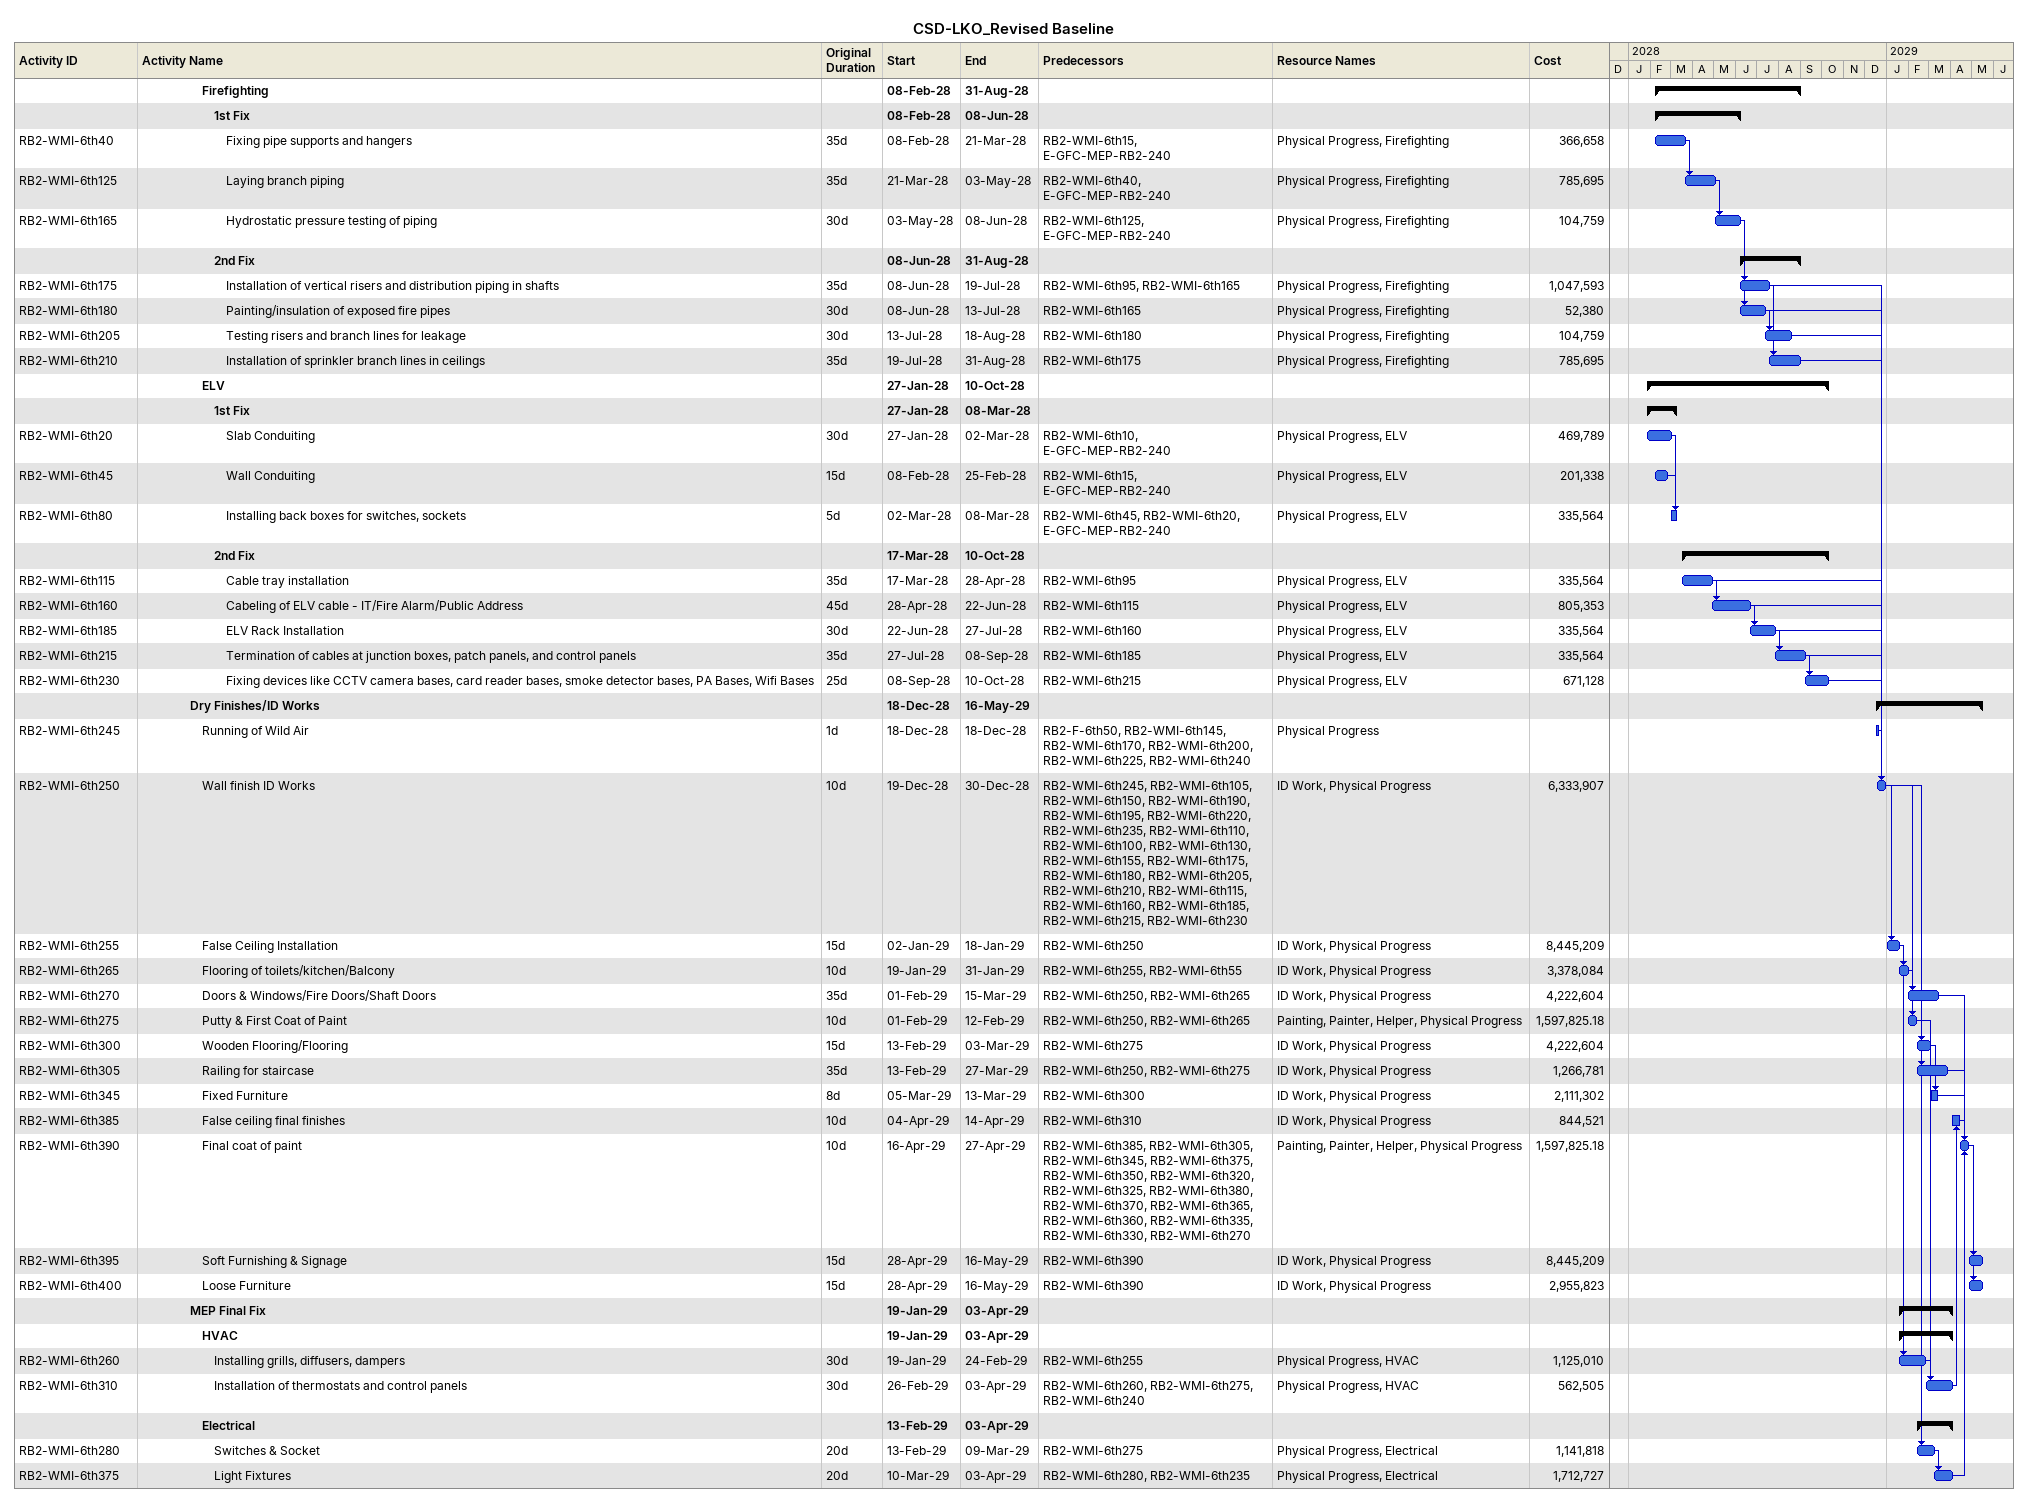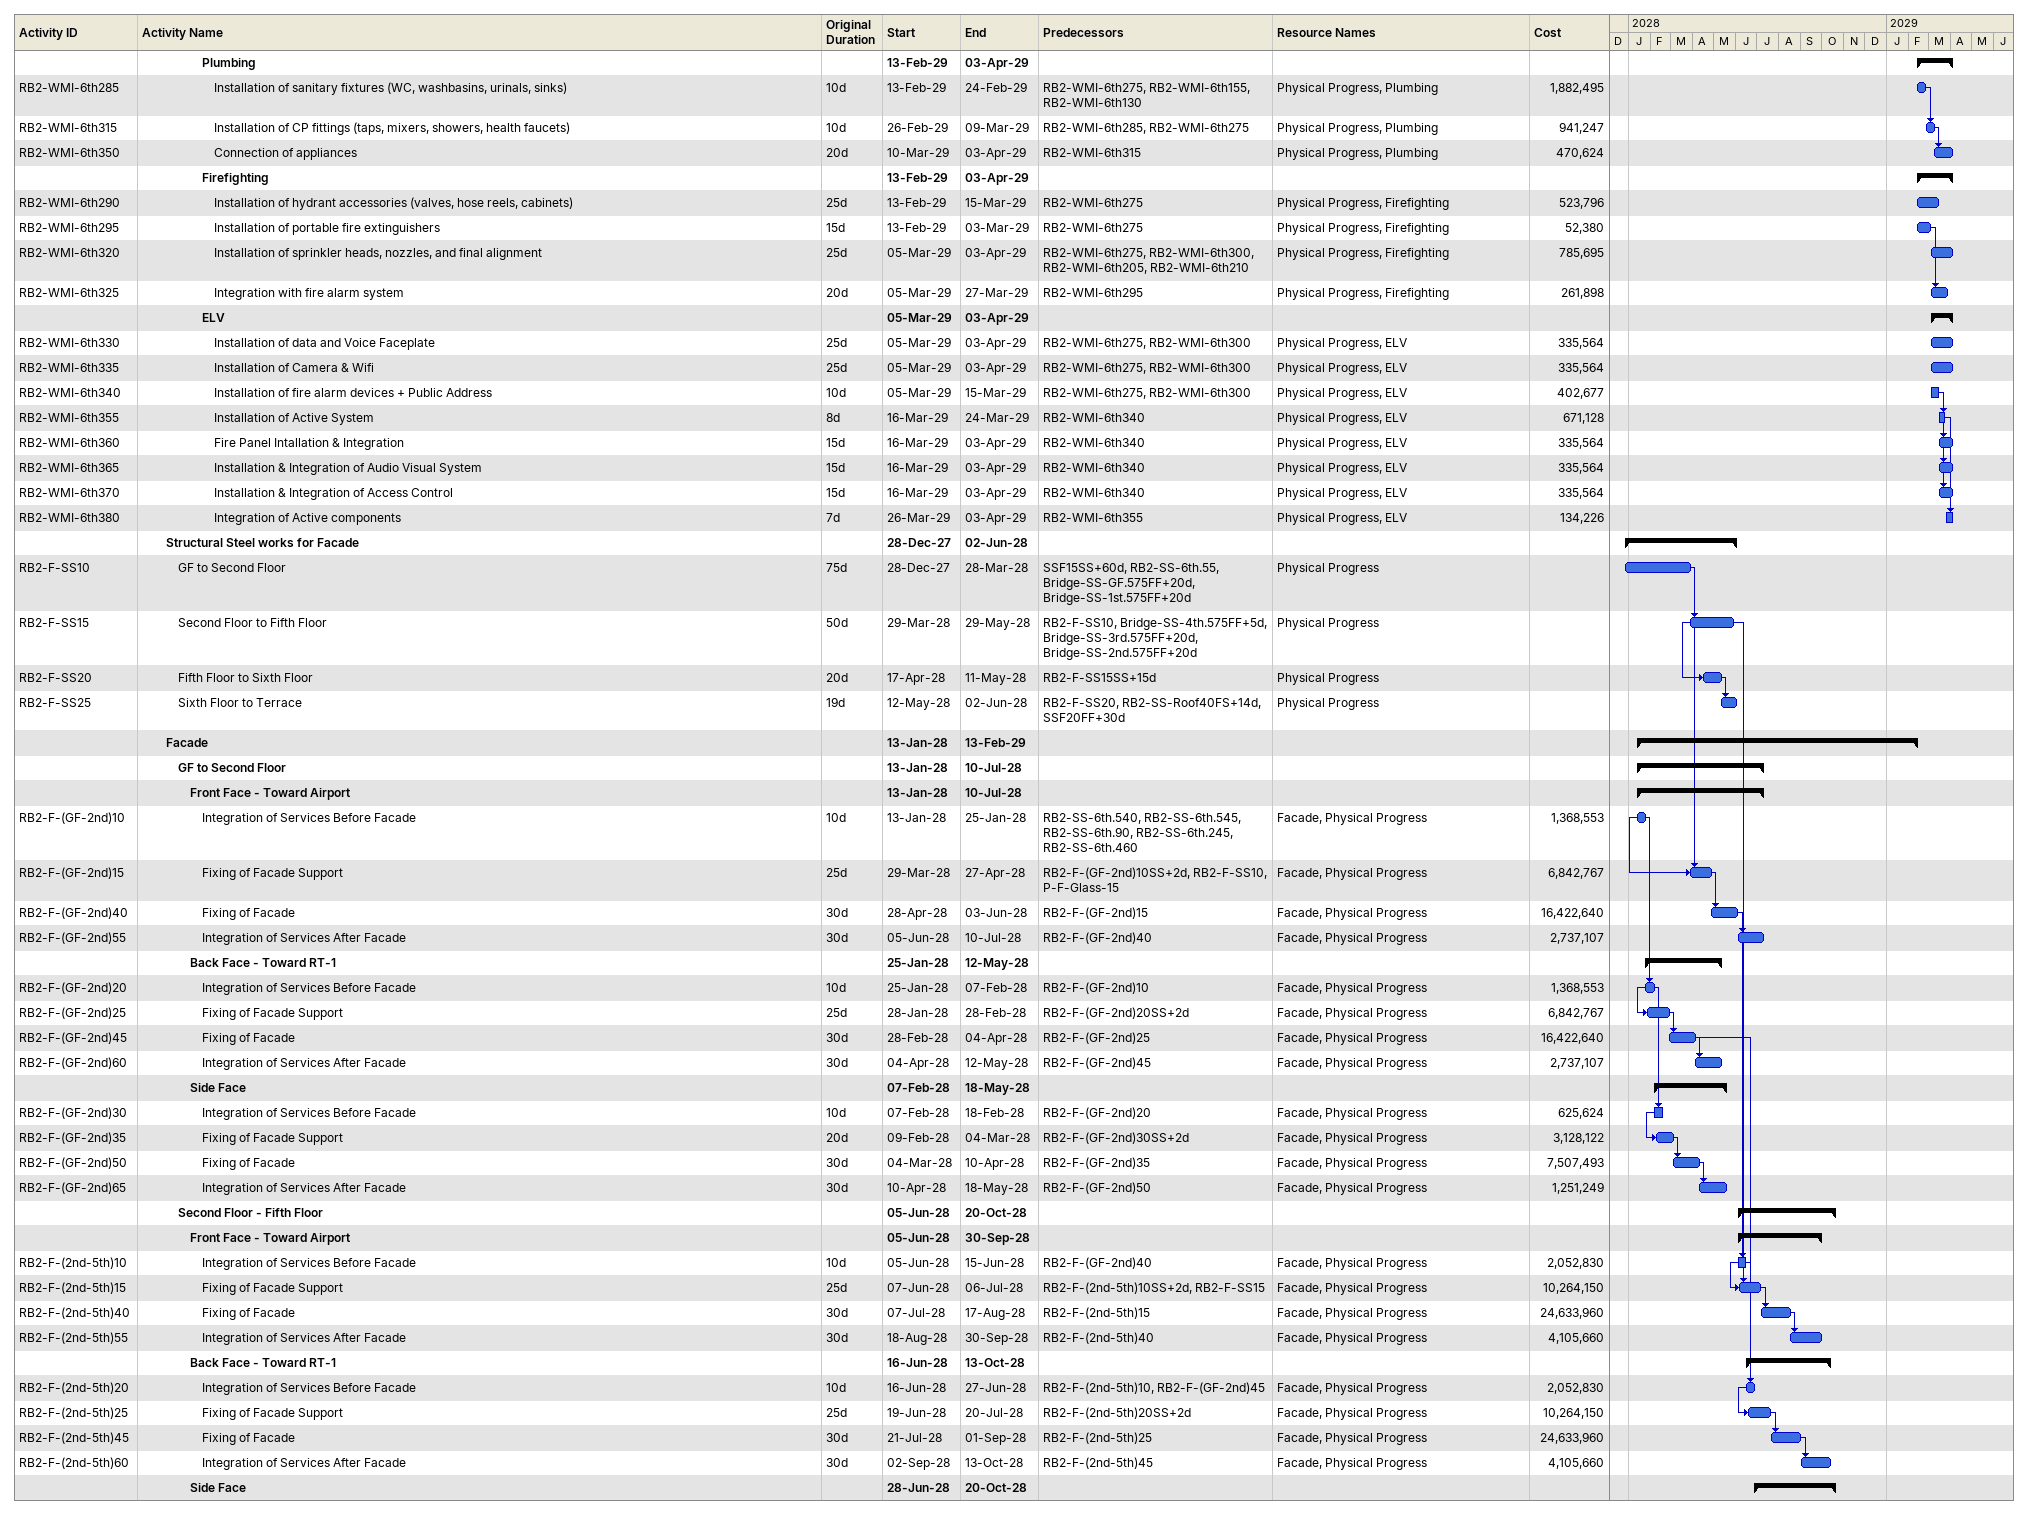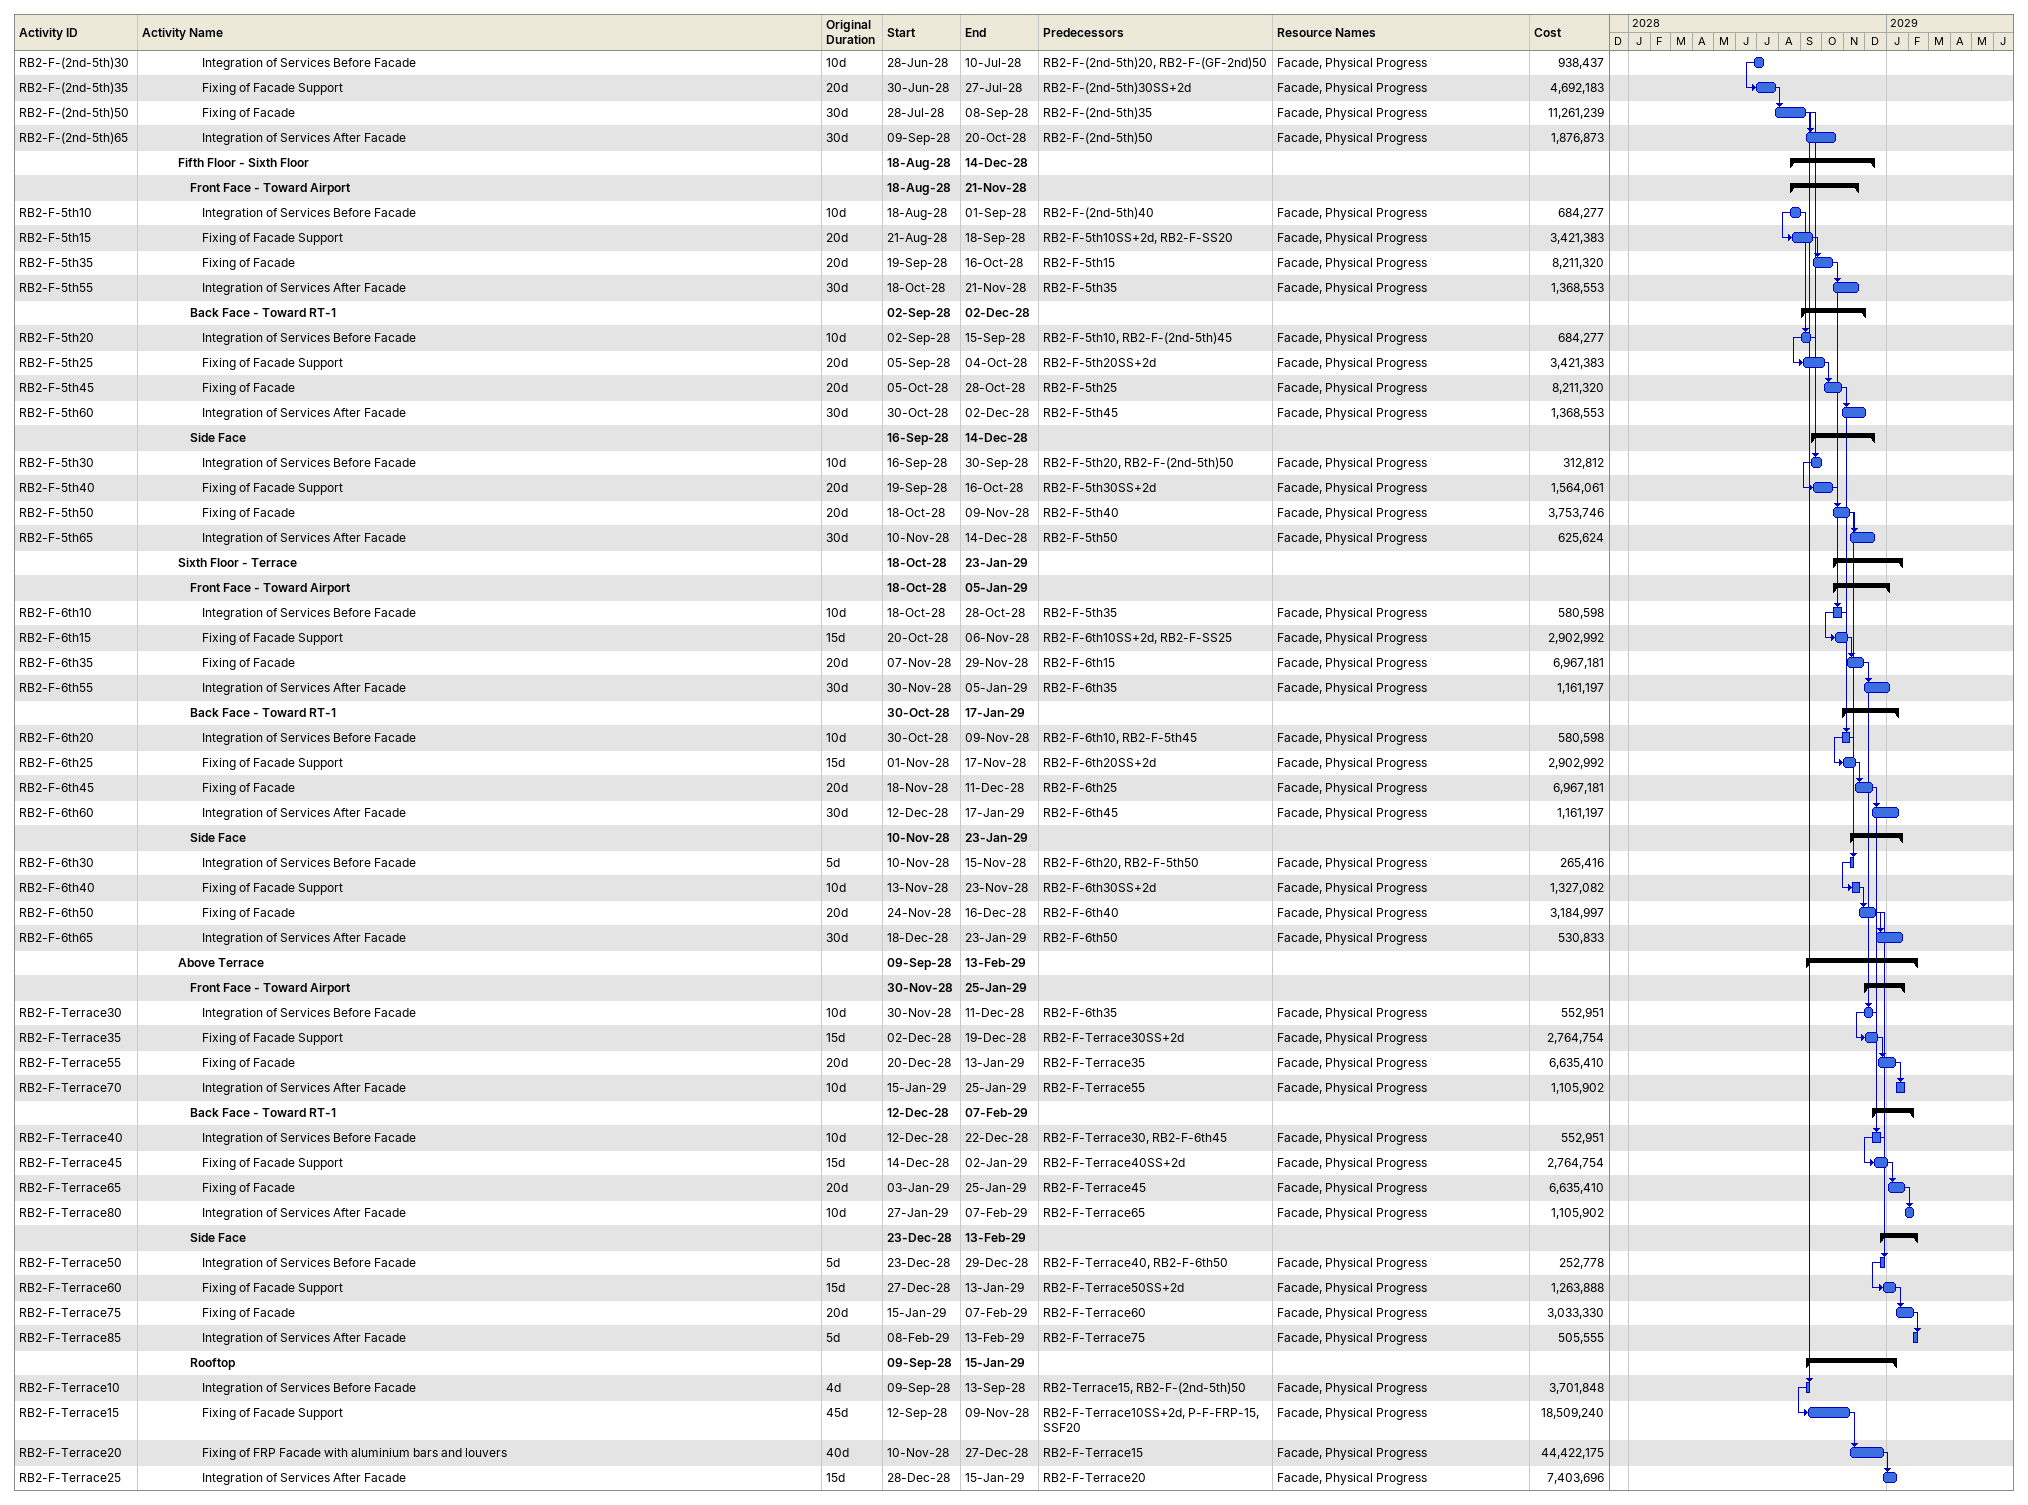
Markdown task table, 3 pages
CSD-LKO_Revised Baseline

| ID | Level | Task | Original duration | Start | Finish | Predecessors | Resources | Cost |
|---|---|---|---|---|---|---|---|---|
|  | 6 | **Firefighting** |  | 2028-02-08 | 2028-08-31 |  |  |  |
|  | 7 | **1st Fix** |  | 2028-02-08 | 2028-06-08 |  |  |  |
| RB2-WMI-6th40 | 8 | Fixing pipe supports and hangers | 35d | 2028-02-08 | 2028-03-21 | RB2-WMI-6th15, E-GFC-MEP-RB2-240 | Physical Progress, Firefighting | 366658 |
| RB2-WMI-6th125 | 8 | Laying branch piping | 35d | 2028-03-21 | 2028-05-03 | RB2-WMI-6th40, E-GFC-MEP-RB2-240 | Physical Progress, Firefighting | 785695 |
| RB2-WMI-6th165 | 8 | Hydrostatic pressure testing of piping | 30d | 2028-05-03 | 2028-06-08 | RB2-WMI-6th125, E-GFC-MEP-RB2-240 | Physical Progress, Firefighting | 104759 |
|  | 7 | **2nd Fix** |  | 2028-06-08 | 2028-08-31 |  |  |  |
| RB2-WMI-6th175 | 8 | Installation of vertical risers and distribution piping in shafts | 35d | 2028-06-08 | 2028-07-19 | RB2-WMI-6th95, RB2-WMI-6th165 | Physical Progress, Firefighting | 1047593 |
| RB2-WMI-6th180 | 8 | Painting/insulation of exposed fire pipes | 30d | 2028-06-08 | 2028-07-13 | RB2-WMI-6th165 | Physical Progress, Firefighting | 52380 |
| RB2-WMI-6th205 | 8 | Testing risers and branch lines for leakage | 30d | 2028-07-13 | 2028-08-18 | RB2-WMI-6th180 | Physical Progress, Firefighting | 104759 |
| RB2-WMI-6th210 | 8 | Installation of sprinkler branch lines in ceilings | 35d | 2028-07-19 | 2028-08-31 | RB2-WMI-6th175 | Physical Progress, Firefighting | 785695 |
|  | 6 | **ELV** |  | 2028-01-27 | 2028-10-10 |  |  |  |
|  | 7 | **1st Fix** |  | 2028-01-27 | 2028-03-08 |  |  |  |
| RB2-WMI-6th20 | 8 | Slab Conduiting | 30d | 2028-01-27 | 2028-03-02 | RB2-WMI-6th10, E-GFC-MEP-RB2-240 | Physical Progress, ELV | 469789 |
| RB2-WMI-6th45 | 8 | Wall Conduiting | 15d | 2028-02-08 | 2028-02-25 | RB2-WMI-6th15, E-GFC-MEP-RB2-240 | Physical Progress, ELV | 201338 |
| RB2-WMI-6th80 | 8 | Installing back boxes for switches, sockets | 5d | 2028-03-02 | 2028-03-08 | RB2-WMI-6th45, RB2-WMI-6th20, E-GFC-MEP-RB2-240 | Physical Progress, ELV | 335564 |
|  | 7 | **2nd Fix** |  | 2028-03-17 | 2028-10-10 |  |  |  |
| RB2-WMI-6th115 | 8 | Cable tray installation | 35d | 2028-03-17 | 2028-04-28 | RB2-WMI-6th95 | Physical Progress, ELV | 335564 |
| RB2-WMI-6th160 | 8 | Cabeling of ELV cable - IT/Fire Alarm/Public Address | 45d | 2028-04-28 | 2028-06-22 | RB2-WMI-6th115 | Physical Progress, ELV | 805353 |
| RB2-WMI-6th185 | 8 | ELV Rack Installation | 30d | 2028-06-22 | 2028-07-27 | RB2-WMI-6th160 | Physical Progress, ELV | 335564 |
| RB2-WMI-6th215 | 8 | Termination of cables at junction boxes, patch panels, and control panels | 35d | 2028-07-27 | 2028-09-08 | RB2-WMI-6th185 | Physical Progress, ELV | 335564 |
| RB2-WMI-6th230 | 8 | Fixing devices like CCTV camera bases, card reader bases, smoke detector bases, PA Bases, Wifi Bases | 25d | 2028-09-08 | 2028-10-10 | RB2-WMI-6th215 | Physical Progress, ELV | 671128 |
|  | 5 | **Dry Finishes/ID Works** |  | 2028-12-18 | 2029-05-16 |  |  |  |
| RB2-WMI-6th245 | 6 | Running of Wild Air | 1d | 2028-12-18 | 2028-12-18 | RB2-F-6th50, RB2-WMI-6th145, RB2-WMI-6th170, RB2-WMI-6th200, RB2-WMI-6th225, RB2-WMI-6th240 | Physical Progress |  |
| RB2-WMI-6th250 | 6 | Wall finish ID Works | 10d | 2028-12-19 | 2028-12-30 | RB2-WMI-6th245, RB2-WMI-6th105, RB2-WMI-6th150, RB2-WMI-6th190, RB2-WMI-6th195, RB2-WMI-6th220, RB2-WMI-6th235, RB2-WMI-6th110, RB2-WMI-6th100, RB2-WMI-6th130, RB2-WMI-6th155, RB2-WMI-6th175, RB2-WMI-6th180, RB2-WMI-6th205, RB2-WMI-6th210, RB2-WMI-6th115, RB2-WMI-6th160, RB2-WMI-6th185, RB2-WMI-6th215, RB2-WMI-6th230 | ID Work, Physical Progress | 6333907 |
| RB2-WMI-6th255 | 6 | False Ceiling Installation | 15d | 2029-01-02 | 2029-01-18 | RB2-WMI-6th250 | ID Work, Physical Progress | 8445209 |
| RB2-WMI-6th265 | 6 | Flooring of toilets/kitchen/Balcony | 10d | 2029-01-19 | 2029-01-31 | RB2-WMI-6th255, RB2-WMI-6th55 | ID Work, Physical Progress | 3378084 |
| RB2-WMI-6th270 | 6 | Doors & Windows/Fire Doors/Shaft Doors | 35d | 2029-02-01 | 2029-03-15 | RB2-WMI-6th250, RB2-WMI-6th265 | ID Work, Physical Progress | 4222604 |
| RB2-WMI-6th275 | 6 | Putty & First Coat of Paint | 10d | 2029-02-01 | 2029-02-12 | RB2-WMI-6th250, RB2-WMI-6th265 | Painting, Painter, Helper, Physical Progress | 1597825.18 |
| RB2-WMI-6th300 | 6 | Wooden Flooring/Flooring | 15d | 2029-02-13 | 2029-03-03 | RB2-WMI-6th275 | ID Work, Physical Progress | 4222604 |
| RB2-WMI-6th305 | 6 | Railing for staircase | 35d | 2029-02-13 | 2029-03-27 | RB2-WMI-6th250, RB2-WMI-6th275 | ID Work, Physical Progress | 1266781 |
| RB2-WMI-6th345 | 6 | Fixed Furniture | 8d | 2029-03-05 | 2029-03-13 | RB2-WMI-6th300 | ID Work, Physical Progress | 2111302 |
| RB2-WMI-6th385 | 6 | False ceiling final finishes | 10d | 2029-04-04 | 2029-04-14 | RB2-WMI-6th310 | ID Work, Physical Progress | 844521 |
| RB2-WMI-6th390 | 6 | Final coat of paint | 10d | 2029-04-16 | 2029-04-27 | RB2-WMI-6th385, RB2-WMI-6th305, RB2-WMI-6th345, RB2-WMI-6th375, RB2-WMI-6th350, RB2-WMI-6th320, RB2-WMI-6th325, RB2-WMI-6th380, RB2-WMI-6th370, RB2-WMI-6th365, RB2-WMI-6th360, RB2-WMI-6th335, RB2-WMI-6th330, RB2-WMI-6th270 | Painting, Painter, Helper, Physical Progress | 1597825.18 |
| RB2-WMI-6th395 | 6 | Soft Furnishing & Signage | 15d | 2029-04-28 | 2029-05-16 | RB2-WMI-6th390 | ID Work, Physical Progress | 8445209 |
| RB2-WMI-6th400 | 6 | Loose Furniture | 15d | 2029-04-28 | 2029-05-16 | RB2-WMI-6th390 | ID Work, Physical Progress | 2955823 |
|  | 5 | **MEP Final Fix** |  | 2029-01-19 | 2029-04-03 |  |  |  |
|  | 6 | **HVAC** |  | 2029-01-19 | 2029-04-03 |  |  |  |
| RB2-WMI-6th260 | 7 | Installing grills, diffusers, dampers | 30d | 2029-01-19 | 2029-02-24 | RB2-WMI-6th255 | Physical Progress, HVAC | 1125010 |
| RB2-WMI-6th310 | 7 | Installation of thermostats and control panels | 30d | 2029-02-26 | 2029-04-03 | RB2-WMI-6th260, RB2-WMI-6th275, RB2-WMI-6th240 | Physical Progress, HVAC | 562505 |
|  | 6 | **Electrical** |  | 2029-02-13 | 2029-04-03 |  |  |  |
| RB2-WMI-6th280 | 7 | Switches & Socket | 20d | 2029-02-13 | 2029-03-09 | RB2-WMI-6th275 | Physical Progress, Electrical | 1141818 |
| RB2-WMI-6th375 | 7 | Light Fixtures | 20d | 2029-03-10 | 2029-04-03 | RB2-WMI-6th280, RB2-WMI-6th235 | Physical Progress, Electrical | 1712727 |
|  | 6 | **Plumbing** |  | 2029-02-13 | 2029-04-03 |  |  |  |
| RB2-WMI-6th285 | 7 | Installation of sanitary fixtures (WC, washbasins, urinals, sinks) | 10d | 2029-02-13 | 2029-02-24 | RB2-WMI-6th275, RB2-WMI-6th155, RB2-WMI-6th130 | Physical Progress, Plumbing | 1882495 |
| RB2-WMI-6th315 | 7 | Installation of CP fittings (taps, mixers, showers, health faucets) | 10d | 2029-02-26 | 2029-03-09 | RB2-WMI-6th285, RB2-WMI-6th275 | Physical Progress, Plumbing | 941247 |
| RB2-WMI-6th350 | 7 | Connection of appliances | 20d | 2029-03-10 | 2029-04-03 | RB2-WMI-6th315 | Physical Progress, Plumbing | 470624 |
|  | 6 | **Firefighting** |  | 2029-02-13 | 2029-04-03 |  |  |  |
| RB2-WMI-6th290 | 7 | Installation of hydrant accessories (valves, hose reels, cabinets) | 25d | 2029-02-13 | 2029-03-15 | RB2-WMI-6th275 | Physical Progress, Firefighting | 523796 |
| RB2-WMI-6th295 | 7 | Installation of portable fire extinguishers | 15d | 2029-02-13 | 2029-03-03 | RB2-WMI-6th275 | Physical Progress, Firefighting | 52380 |
| RB2-WMI-6th320 | 7 | Installation of sprinkler heads, nozzles, and final alignment | 25d | 2029-03-05 | 2029-04-03 | RB2-WMI-6th275, RB2-WMI-6th300, RB2-WMI-6th205, RB2-WMI-6th210 | Physical Progress, Firefighting | 785695 |
| RB2-WMI-6th325 | 7 | Integration with fire alarm system | 20d | 2029-03-05 | 2029-03-27 | RB2-WMI-6th295 | Physical Progress, Firefighting | 261898 |
|  | 6 | **ELV** |  | 2029-03-05 | 2029-04-03 |  |  |  |
| RB2-WMI-6th330 | 7 | Installation of data and Voice Faceplate | 25d | 2029-03-05 | 2029-04-03 | RB2-WMI-6th275, RB2-WMI-6th300 | Physical Progress, ELV | 335564 |
| RB2-WMI-6th335 | 7 | Installation of Camera & Wifi | 25d | 2029-03-05 | 2029-04-03 | RB2-WMI-6th275, RB2-WMI-6th300 | Physical Progress, ELV | 335564 |
| RB2-WMI-6th340 | 7 | Installation of fire alarm devices + Public Address | 10d | 2029-03-05 | 2029-03-15 | RB2-WMI-6th275, RB2-WMI-6th300 | Physical Progress, ELV | 402677 |
| RB2-WMI-6th355 | 7 | Installation of Active System | 8d | 2029-03-16 | 2029-03-24 | RB2-WMI-6th340 | Physical Progress, ELV | 671128 |
| RB2-WMI-6th360 | 7 | Fire Panel Intallation & Integration | 15d | 2029-03-16 | 2029-04-03 | RB2-WMI-6th340 | Physical Progress, ELV | 335564 |
| RB2-WMI-6th365 | 7 | Installation & Integration of Audio Visual System | 15d | 2029-03-16 | 2029-04-03 | RB2-WMI-6th340 | Physical Progress, ELV | 335564 |
| RB2-WMI-6th370 | 7 | Installation & Integration of Access Control | 15d | 2029-03-16 | 2029-04-03 | RB2-WMI-6th340 | Physical Progress, ELV | 335564 |
| RB2-WMI-6th380 | 7 | Integration of Active components | 7d | 2029-03-26 | 2029-04-03 | RB2-WMI-6th355 | Physical Progress, ELV | 134226 |
|  | 3 | **Structural Steel works for Facade** |  | 2027-12-28 | 2028-06-02 |  |  |  |
| RB2-F-SS10 | 4 | GF to Second Floor | 75d | 2027-12-28 | 2028-03-28 | SSF15SS+60d, RB2-SS-6th.55, Bridge-SS-GF.575FF+20d, Bridge-SS-1st.575FF+20d | Physical Progress |  |
| RB2-F-SS15 | 4 | Second Floor to Fifth Floor | 50d | 2028-03-29 | 2028-05-29 | RB2-F-SS10, Bridge-SS-4th.575FF+5d, Bridge-SS-3rd.575FF+20d, Bridge-SS-2nd.575FF+20d | Physical Progress |  |
| RB2-F-SS20 | 4 | Fifth Floor to Sixth Floor | 20d | 2028-04-17 | 2028-05-11 | RB2-F-SS15SS+15d | Physical Progress |  |
| RB2-F-SS25 | 4 | Sixth Floor to Terrace | 19d | 2028-05-12 | 2028-06-02 | RB2-F-SS20, RB2-SS-Roof40FS+14d, SSF20FF+30d | Physical Progress |  |
|  | 3 | **Facade** |  | 2028-01-13 | 2029-02-13 |  |  |  |
|  | 4 | **GF to Second Floor** |  | 2028-01-13 | 2028-07-10 |  |  |  |
|  | 5 | **Front Face - Toward Airport** |  | 2028-01-13 | 2028-07-10 |  |  |  |
| RB2-F-(GF-2nd)10 | 6 | Integration of Services Before Facade | 10d | 2028-01-13 | 2028-01-25 | RB2-SS-6th.540, RB2-SS-6th.545, RB2-SS-6th.90, RB2-SS-6th.245, RB2-SS-6th.460 | Facade, Physical Progress | 1368553 |
| RB2-F-(GF-2nd)15 | 6 | Fixing of Facade Support | 25d | 2028-03-29 | 2028-04-27 | RB2-F-(GF-2nd)10SS+2d, RB2-F-SS10, P-F-Glass-15 | Facade, Physical Progress | 6842767 |
| RB2-F-(GF-2nd)40 | 6 | Fixing of Facade | 30d | 2028-04-28 | 2028-06-03 | RB2-F-(GF-2nd)15 | Facade, Physical Progress | 16422640 |
| RB2-F-(GF-2nd)55 | 6 | Integration of Services After Facade | 30d | 2028-06-05 | 2028-07-10 | RB2-F-(GF-2nd)40 | Facade, Physical Progress | 2737107 |
|  | 5 | **Back Face - Toward RT-1** |  | 2028-01-25 | 2028-05-12 |  |  |  |
| RB2-F-(GF-2nd)20 | 6 | Integration of Services Before Facade | 10d | 2028-01-25 | 2028-02-07 | RB2-F-(GF-2nd)10 | Facade, Physical Progress | 1368553 |
| RB2-F-(GF-2nd)25 | 6 | Fixing of Facade Support | 25d | 2028-01-28 | 2028-02-28 | RB2-F-(GF-2nd)20SS+2d | Facade, Physical Progress | 6842767 |
| RB2-F-(GF-2nd)45 | 6 | Fixing of Facade | 30d | 2028-02-28 | 2028-04-04 | RB2-F-(GF-2nd)25 | Facade, Physical Progress | 16422640 |
| RB2-F-(GF-2nd)60 | 6 | Integration of Services After Facade | 30d | 2028-04-04 | 2028-05-12 | RB2-F-(GF-2nd)45 | Facade, Physical Progress | 2737107 |
|  | 5 | **Side Face** |  | 2028-02-07 | 2028-05-18 |  |  |  |
| RB2-F-(GF-2nd)30 | 6 | Integration of Services Before Facade | 10d | 2028-02-07 | 2028-02-18 | RB2-F-(GF-2nd)20 | Facade, Physical Progress | 625624 |
| RB2-F-(GF-2nd)35 | 6 | Fixing of Facade Support | 20d | 2028-02-09 | 2028-03-04 | RB2-F-(GF-2nd)30SS+2d | Facade, Physical Progress | 3128122 |
| RB2-F-(GF-2nd)50 | 6 | Fixing of Facade | 30d | 2028-03-04 | 2028-04-10 | RB2-F-(GF-2nd)35 | Facade, Physical Progress | 7507493 |
| RB2-F-(GF-2nd)65 | 6 | Integration of Services After Facade | 30d | 2028-04-10 | 2028-05-18 | RB2-F-(GF-2nd)50 | Facade, Physical Progress | 1251249 |
|  | 4 | **Second Floor - Fifth Floor** |  | 2028-06-05 | 2028-10-20 |  |  |  |
|  | 5 | **Front Face - Toward Airport** |  | 2028-06-05 | 2028-09-30 |  |  |  |
| RB2-F-(2nd-5th)10 | 6 | Integration of Services Before Facade | 10d | 2028-06-05 | 2028-06-15 | RB2-F-(GF-2nd)40 | Facade, Physical Progress | 2052830 |
| RB2-F-(2nd-5th)15 | 6 | Fixing of Facade Support | 25d | 2028-06-07 | 2028-07-06 | RB2-F-(2nd-5th)10SS+2d, RB2-F-SS15 | Facade, Physical Progress | 10264150 |
| RB2-F-(2nd-5th)40 | 6 | Fixing of Facade | 30d | 2028-07-07 | 2028-08-17 | RB2-F-(2nd-5th)15 | Facade, Physical Progress | 24633960 |
| RB2-F-(2nd-5th)55 | 6 | Integration of Services After Facade | 30d | 2028-08-18 | 2028-09-30 | RB2-F-(2nd-5th)40 | Facade, Physical Progress | 4105660 |
|  | 5 | **Back Face - Toward RT-1** |  | 2028-06-16 | 2028-10-13 |  |  |  |
| RB2-F-(2nd-5th)20 | 6 | Integration of Services Before Facade | 10d | 2028-06-16 | 2028-06-27 | RB2-F-(2nd-5th)10, RB2-F-(GF-2nd)45 | Facade, Physical Progress | 2052830 |
| RB2-F-(2nd-5th)25 | 6 | Fixing of Facade Support | 25d | 2028-06-19 | 2028-07-20 | RB2-F-(2nd-5th)20SS+2d | Facade, Physical Progress | 10264150 |
| RB2-F-(2nd-5th)45 | 6 | Fixing of Facade | 30d | 2028-07-21 | 2028-09-01 | RB2-F-(2nd-5th)25 | Facade, Physical Progress | 24633960 |
| RB2-F-(2nd-5th)60 | 6 | Integration of Services After Facade | 30d | 2028-09-02 | 2028-10-13 | RB2-F-(2nd-5th)45 | Facade, Physical Progress | 4105660 |
|  | 5 | **Side Face** |  | 2028-06-28 | 2028-10-20 |  |  |  |
| RB2-F-(2nd-5th)30 | 6 | Integration of Services Before Facade | 10d | 2028-06-28 | 2028-07-10 | RB2-F-(2nd-5th)20, RB2-F-(GF-2nd)50 | Facade, Physical Progress | 938437 |
| RB2-F-(2nd-5th)35 | 6 | Fixing of Facade Support | 20d | 2028-06-30 | 2028-07-27 | RB2-F-(2nd-5th)30SS+2d | Facade, Physical Progress | 4692183 |
| RB2-F-(2nd-5th)50 | 6 | Fixing of Facade | 30d | 2028-07-28 | 2028-09-08 | RB2-F-(2nd-5th)35 | Facade, Physical Progress | 11261239 |
| RB2-F-(2nd-5th)65 | 6 | Integration of Services After Facade | 30d | 2028-09-09 | 2028-10-20 | RB2-F-(2nd-5th)50 | Facade, Physical Progress | 1876873 |
|  | 4 | **Fifth Floor - Sixth Floor** |  | 2028-08-18 | 2028-12-14 |  |  |  |
|  | 5 | **Front Face - Toward Airport** |  | 2028-08-18 | 2028-11-21 |  |  |  |
| RB2-F-5th10 | 6 | Integration of Services Before Facade | 10d | 2028-08-18 | 2028-09-01 | RB2-F-(2nd-5th)40 | Facade, Physical Progress | 684277 |
| RB2-F-5th15 | 6 | Fixing of Facade Support | 20d | 2028-08-21 | 2028-09-18 | RB2-F-5th10SS+2d, RB2-F-SS20 | Facade, Physical Progress | 3421383 |
| RB2-F-5th35 | 6 | Fixing of Facade | 20d | 2028-09-19 | 2028-10-16 | RB2-F-5th15 | Facade, Physical Progress | 8211320 |
| RB2-F-5th55 | 6 | Integration of Services After Facade | 30d | 2028-10-18 | 2028-11-21 | RB2-F-5th35 | Facade, Physical Progress | 1368553 |
|  | 5 | **Back Face - Toward RT-1** |  | 2028-09-02 | 2028-12-02 |  |  |  |
| RB2-F-5th20 | 6 | Integration of Services Before Facade | 10d | 2028-09-02 | 2028-09-15 | RB2-F-5th10, RB2-F-(2nd-5th)45 | Facade, Physical Progress | 684277 |
| RB2-F-5th25 | 6 | Fixing of Facade Support | 20d | 2028-09-05 | 2028-10-04 | RB2-F-5th20SS+2d | Facade, Physical Progress | 3421383 |
| RB2-F-5th45 | 6 | Fixing of Facade | 20d | 2028-10-05 | 2028-10-28 | RB2-F-5th25 | Facade, Physical Progress | 8211320 |
| RB2-F-5th60 | 6 | Integration of Services After Facade | 30d | 2028-10-30 | 2028-12-02 | RB2-F-5th45 | Facade, Physical Progress | 1368553 |
|  | 5 | **Side Face** |  | 2028-09-16 | 2028-12-14 |  |  |  |
| RB2-F-5th30 | 6 | Integration of Services Before Facade | 10d | 2028-09-16 | 2028-09-30 | RB2-F-5th20, RB2-F-(2nd-5th)50 | Facade, Physical Progress | 312812 |
| RB2-F-5th40 | 6 | Fixing of Facade Support | 20d | 2028-09-19 | 2028-10-16 | RB2-F-5th30SS+2d | Facade, Physical Progress | 1564061 |
| RB2-F-5th50 | 6 | Fixing of Facade | 20d | 2028-10-18 | 2028-11-09 | RB2-F-5th40 | Facade, Physical Progress | 3753746 |
| RB2-F-5th65 | 6 | Integration of Services After Facade | 30d | 2028-11-10 | 2028-12-14 | RB2-F-5th50 | Facade, Physical Progress | 625624 |
|  | 4 | **Sixth Floor - Terrace** |  | 2028-10-18 | 2029-01-23 |  |  |  |
|  | 5 | **Front Face - Toward Airport** |  | 2028-10-18 | 2029-01-05 |  |  |  |
| RB2-F-6th10 | 6 | Integration of Services Before Facade | 10d | 2028-10-18 | 2028-10-28 | RB2-F-5th35 | Facade, Physical Progress | 580598 |
| RB2-F-6th15 | 6 | Fixing of Facade Support | 15d | 2028-10-20 | 2028-11-06 | RB2-F-6th10SS+2d, RB2-F-SS25 | Facade, Physical Progress | 2902992 |
| RB2-F-6th35 | 6 | Fixing of Facade | 20d | 2028-11-07 | 2028-11-29 | RB2-F-6th15 | Facade, Physical Progress | 6967181 |
| RB2-F-6th55 | 6 | Integration of Services After Facade | 30d | 2028-11-30 | 2029-01-05 | RB2-F-6th35 | Facade, Physical Progress | 1161197 |
|  | 5 | **Back Face - Toward RT-1** |  | 2028-10-30 | 2029-01-17 |  |  |  |
| RB2-F-6th20 | 6 | Integration of Services Before Facade | 10d | 2028-10-30 | 2028-11-09 | RB2-F-6th10, RB2-F-5th45 | Facade, Physical Progress | 580598 |
| RB2-F-6th25 | 6 | Fixing of Facade Support | 15d | 2028-11-01 | 2028-11-17 | RB2-F-6th20SS+2d | Facade, Physical Progress | 2902992 |
| RB2-F-6th45 | 6 | Fixing of Facade | 20d | 2028-11-18 | 2028-12-11 | RB2-F-6th25 | Facade, Physical Progress | 6967181 |
| RB2-F-6th60 | 6 | Integration of Services After Facade | 30d | 2028-12-12 | 2029-01-17 | RB2-F-6th45 | Facade, Physical Progress | 1161197 |
|  | 5 | **Side Face** |  | 2028-11-10 | 2029-01-23 |  |  |  |
| RB2-F-6th30 | 6 | Integration of Services Before Facade | 5d | 2028-11-10 | 2028-11-15 | RB2-F-6th20, RB2-F-5th50 | Facade, Physical Progress | 265416 |
| RB2-F-6th40 | 6 | Fixing of Facade Support | 10d | 2028-11-13 | 2028-11-23 | RB2-F-6th30SS+2d | Facade, Physical Progress | 1327082 |
| RB2-F-6th50 | 6 | Fixing of Facade | 20d | 2028-11-24 | 2028-12-16 | RB2-F-6th40 | Facade, Physical Progress | 3184997 |
| RB2-F-6th65 | 6 | Integration of Services After Facade | 30d | 2028-12-18 | 2029-01-23 | RB2-F-6th50 | Facade, Physical Progress | 530833 |
|  | 4 | **Above Terrace** |  | 2028-09-09 | 2029-02-13 |  |  |  |
|  | 5 | **Front Face - Toward Airport** |  | 2028-11-30 | 2029-01-25 |  |  |  |
| RB2-F-Terrace30 | 6 | Integration of Services Before Facade | 10d | 2028-11-30 | 2028-12-11 | RB2-F-6th35 | Facade, Physical Progress | 552951 |
| RB2-F-Terrace35 | 6 | Fixing of Facade Support | 15d | 2028-12-02 | 2028-12-19 | RB2-F-Terrace30SS+2d | Facade, Physical Progress | 2764754 |
| RB2-F-Terrace55 | 6 | Fixing of Facade | 20d | 2028-12-20 | 2029-01-13 | RB2-F-Terrace35 | Facade, Physical Progress | 6635410 |
| RB2-F-Terrace70 | 6 | Integration of Services After Facade | 10d | 2029-01-15 | 2029-01-25 | RB2-F-Terrace55 | Facade, Physical Progress | 1105902 |
|  | 5 | **Back Face - Toward RT-1** |  | 2028-12-12 | 2029-02-07 |  |  |  |
| RB2-F-Terrace40 | 6 | Integration of Services Before Facade | 10d | 2028-12-12 | 2028-12-22 | RB2-F-Terrace30, RB2-F-6th45 | Facade, Physical Progress | 552951 |
| RB2-F-Terrace45 | 6 | Fixing of Facade Support | 15d | 2028-12-14 | 2029-01-02 | RB2-F-Terrace40SS+2d | Facade, Physical Progress | 2764754 |
| RB2-F-Terrace65 | 6 | Fixing of Facade | 20d | 2029-01-03 | 2029-01-25 | RB2-F-Terrace45 | Facade, Physical Progress | 6635410 |
| RB2-F-Terrace80 | 6 | Integration of Services After Facade | 10d | 2029-01-27 | 2029-02-07 | RB2-F-Terrace65 | Facade, Physical Progress | 1105902 |
|  | 5 | **Side Face** |  | 2028-12-23 | 2029-02-13 |  |  |  |
| RB2-F-Terrace50 | 6 | Integration of Services Before Facade | 5d | 2028-12-23 | 2028-12-29 | RB2-F-Terrace40, RB2-F-6th50 | Facade, Physical Progress | 252778 |
| RB2-F-Terrace60 | 6 | Fixing of Facade Support | 15d | 2028-12-27 | 2029-01-13 | RB2-F-Terrace50SS+2d | Facade, Physical Progress | 1263888 |
| RB2-F-Terrace75 | 6 | Fixing of Facade | 20d | 2029-01-15 | 2029-02-07 | RB2-F-Terrace60 | Facade, Physical Progress | 3033330 |
| RB2-F-Terrace85 | 6 | Integration of Services After Facade | 5d | 2029-02-08 | 2029-02-13 | RB2-F-Terrace75 | Facade, Physical Progress | 505555 |
|  | 5 | **Rooftop** |  | 2028-09-09 | 2029-01-15 |  |  |  |
| RB2-F-Terrace10 | 6 | Integration of Services Before Facade | 4d | 2028-09-09 | 2028-09-13 | RB2-Terrace15, RB2-F-(2nd-5th)50 | Facade, Physical Progress | 3701848 |
| RB2-F-Terrace15 | 6 | Fixing of Facade Support | 45d | 2028-09-12 | 2028-11-09 | RB2-F-Terrace10SS+2d, P-F-FRP-15, SSF20 | Facade, Physical Progress | 18509240 |
| RB2-F-Terrace20 | 6 | Fixing of FRP Facade with aluminium bars and louvers | 40d | 2028-11-10 | 2028-12-27 | RB2-F-Terrace15 | Facade, Physical Progress | 44422175 |
| RB2-F-Terrace25 | 6 | Integration of Services After Facade | 15d | 2028-12-28 | 2029-01-15 | RB2-F-Terrace20 | Facade, Physical Progress | 7403696 |
